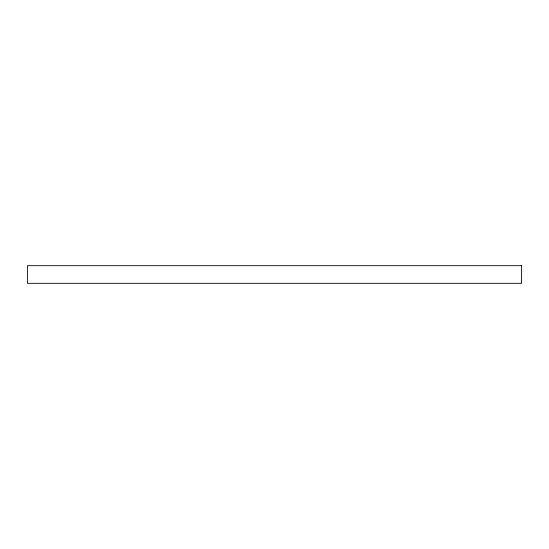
<?xml version="1.0" encoding="UTF-8"?>
<svg xmlns="http://www.w3.org/2000/svg" width="549" height="549" viewBox="0 0 549 549"><rect width="100%" height="100%" fill="white"/><g stroke="black" fill="none" stroke-linecap="round" stroke-linejoin="round"><path stroke-width="0.82" d="M521.55 265.675L27.45 265.675L27.45 283.325L521.55 283.325L521.55 265.675"/></g></svg>
